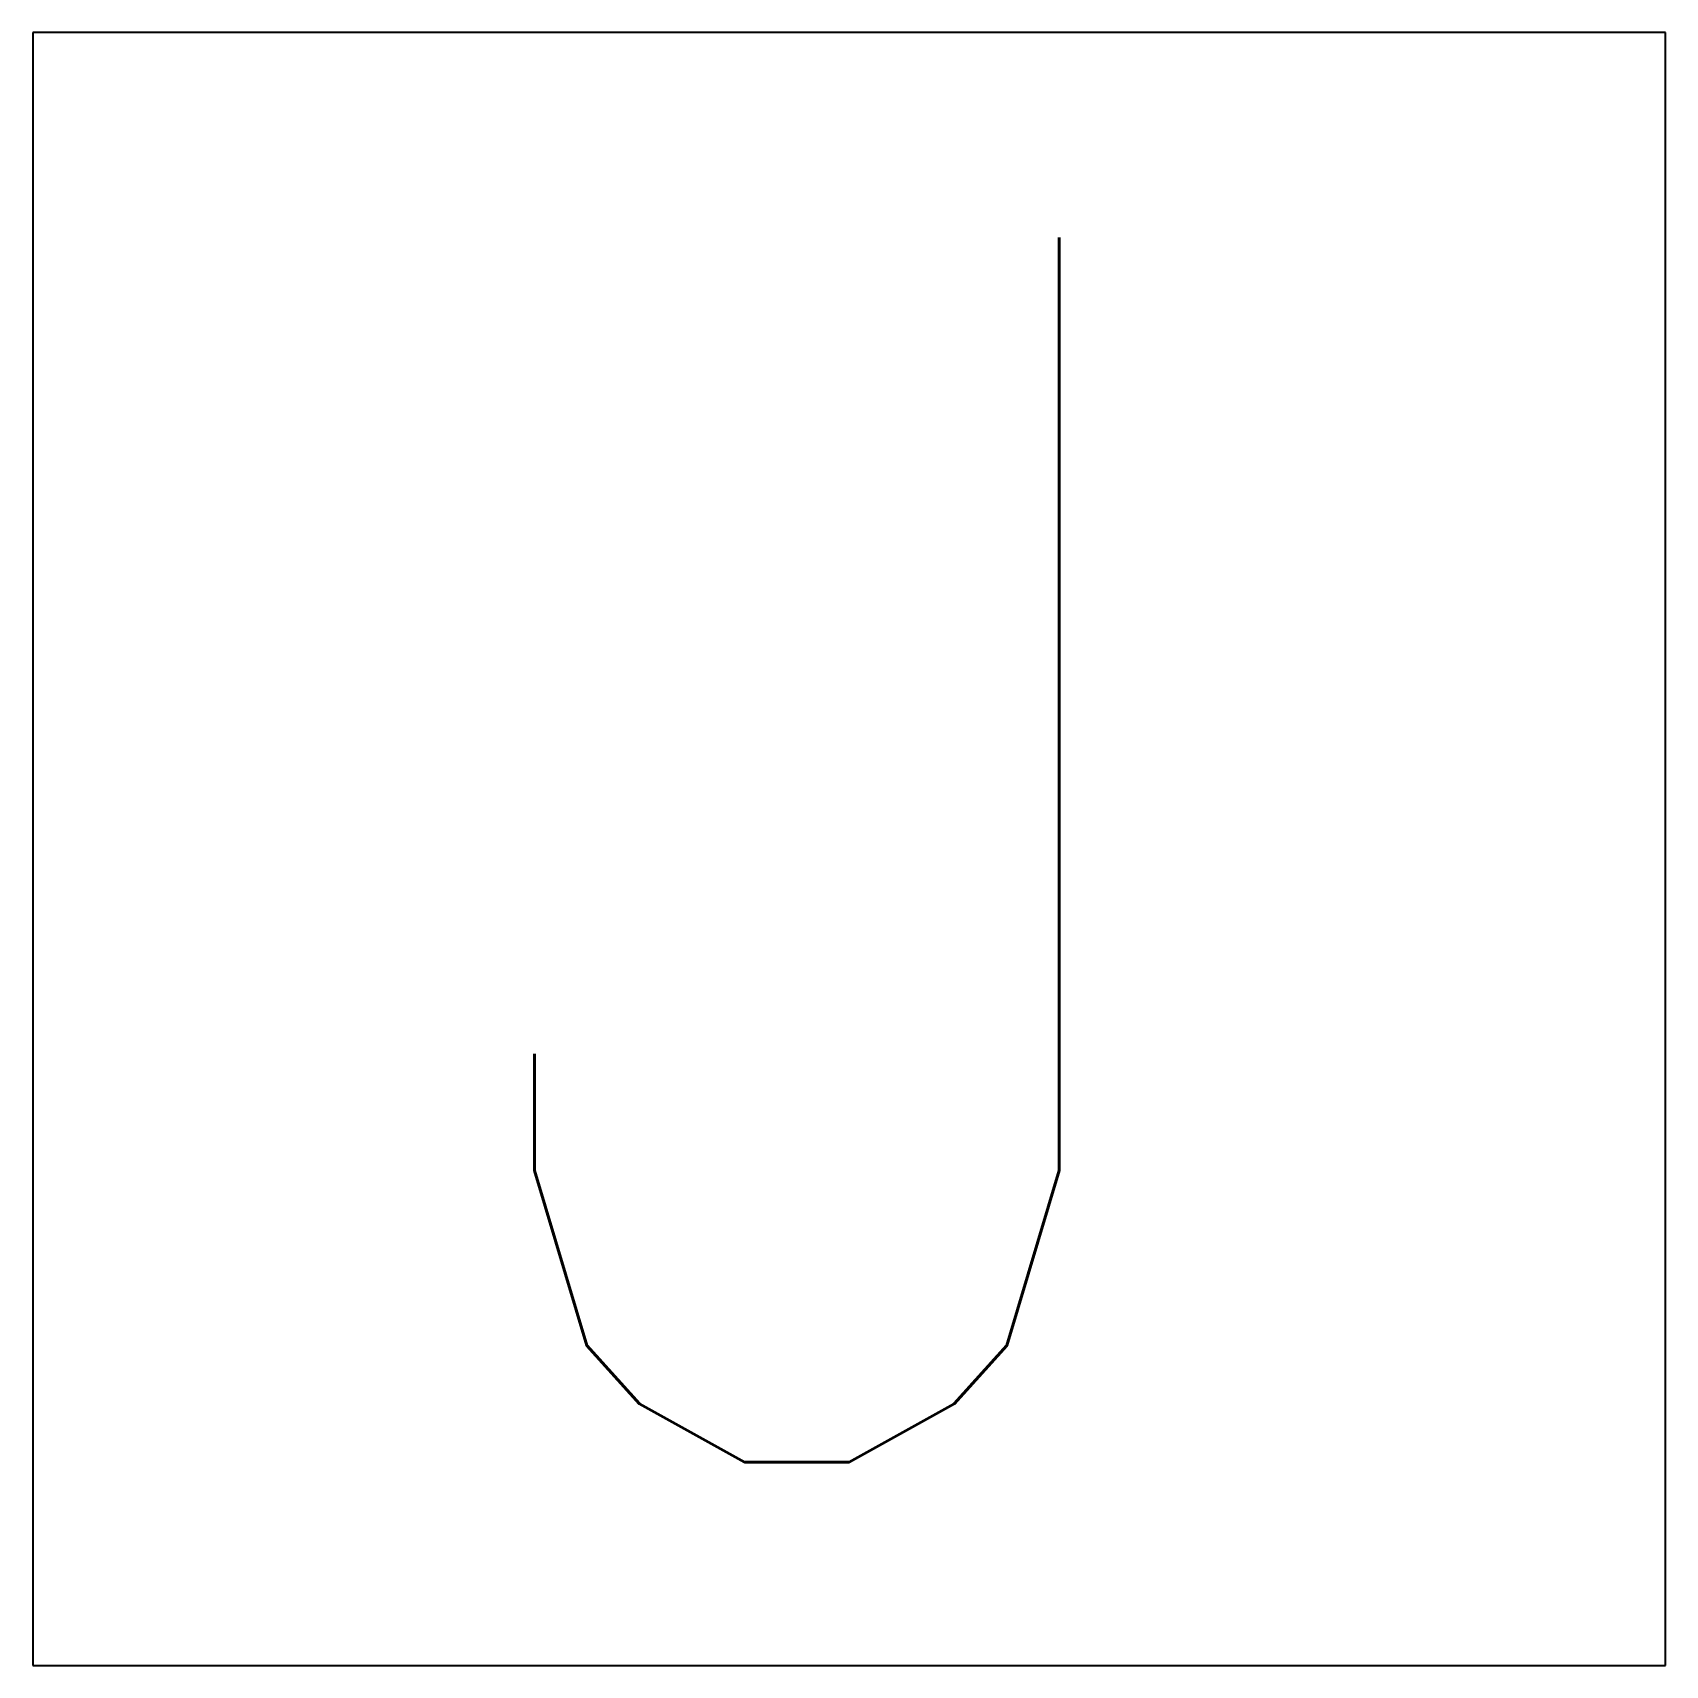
# Model space of a CAD drawing. Extents: x -0.069 to 0.056, y -0.058 to 0.067.
import ezdxf
from ezdxf.enums import TextEntityAlignment as Align

# ---------------------------------------------------------------- set-up
doc = ezdxf.new("R2010")
doc.units = 0
doc.header["$MEASUREMENT"] = 0
doc.layers.get('0').update_dxf_attribs({"linetype": 'CONTINUOUS'})
doc.styles.add('ANNOTATE', font='SIMPLEX')

msp = doc.modelspace()

# ---------------------------------------------------------------- linework, layer by layer
for p, q in [((-0.06858, 0.06675), (-0.06858, -0.05825)), ((0.05642, 0.06675), (-0.06858, 0.06675)), ((0.05642, -0.05825), (0.05642, 0.06675)), ((-0.06858, -0.05825), (0.05642, -0.05825))]:
    msp.add_line(p, q)

# ---------------------------------------------------------------- texts
at = {"style": 'ANNOTATE'}
msp.add_text('J', height=0.09375, dxfattribs=at).set_placement((-0.00606, 0.00419), align=Align.MIDDLE)

doc.saveas('drawing.dxf')
